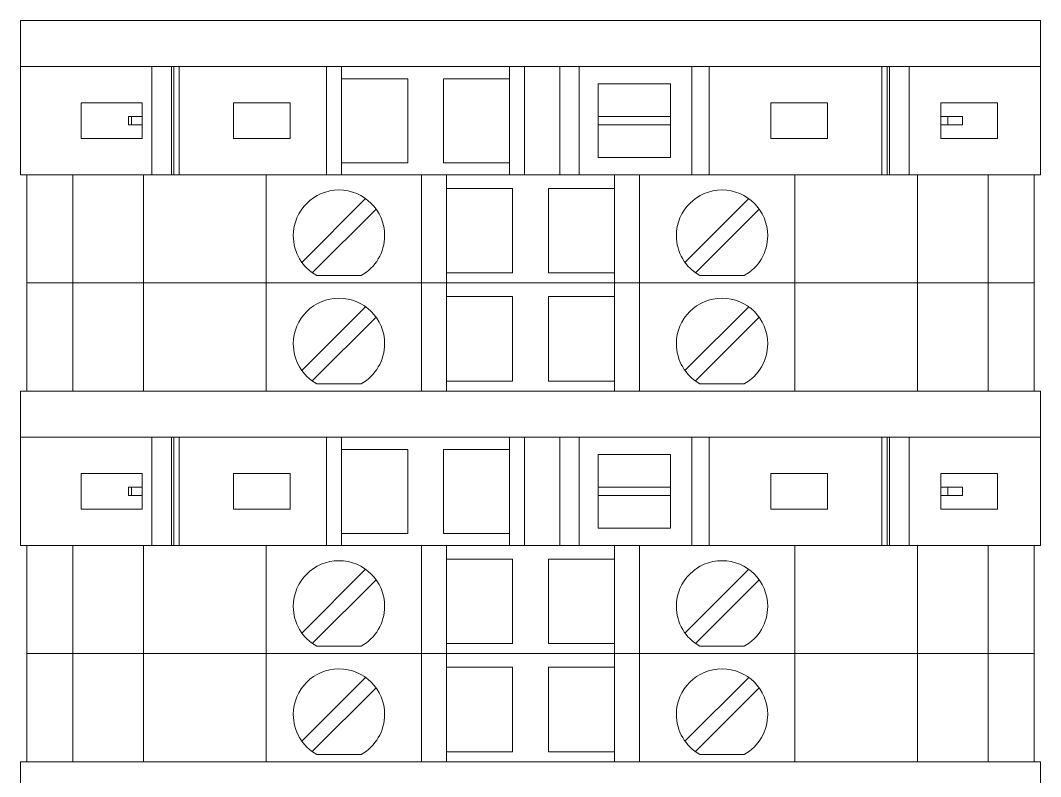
# Model space of a CAD drawing. Header units: millimetres. Extents: x 1880 to 4113, y 771 to 2990.
# Drawn here: x 3578.52 to 3627.12, y 2450.73 to 2486.74 of the extents above; entities that cross this region are included whole.
import ezdxf

# ---------------------------------------------------------------- set-up
doc = ezdxf.new("R2010")
doc.units = ezdxf.units.MM
doc.layers.add('000-PI-Oprema', color=30, linetype='Continuous', lineweight=5)
doc.layers.add('000-PI-ORMAR', color=2, linetype='Continuous')

msp = doc.modelspace()

# ---------------------------------------------------------------- linework, layer by layer
at = {"color": 0, "linetype": 'ByBlock', "lineweight": 0, "ltscale": 0.25}
for points in [[(3578.522, 2486.739), (3578.522, 2479.389), (3627.122, 2479.389), (3627.122, 2486.739), (3578.522, 2486.739)], [(3578.522, 2469.089), (3578.522, 2461.739), (3627.122, 2461.739), (3627.122, 2469.089), (3578.522, 2469.089)], [(3578.522, 2451.439), (3578.522, 2444.089), (3627.122, 2444.089), (3627.122, 2451.439), (3578.522, 2451.439)]]:
    msp.add_lwpolyline(points, dxfattribs=at)
at = {"layer": '000-PI-Oprema', "color": 0, "linetype": 'ByBlock', "lineweight": 0}
for p, q in [((3578.522, 2486.739), (3578.522, 2479.389)), ((3627.122, 2486.739), (3578.522, 2486.739)), ((3627.122, 2479.389), (3627.122, 2486.739)), ((3584.787, 2484.539), (3578.522, 2484.539)), ((3584.787, 2479.389), (3584.787, 2484.539)), ((3585.724, 2484.539), (3584.787, 2484.539)), ((3585.724, 2479.389), (3585.724, 2484.539)), ((3585.824, 2484.539), (3585.724, 2484.539)), ((3585.824, 2484.539), (3585.824, 2479.389)), ((3586.082, 2484.539), (3585.824, 2484.539)), ((3586.082, 2484.539), (3586.082, 2479.389)), ((3593.103, 2484.539), (3586.082, 2484.539)), ((3593.103, 2484.539), (3593.822, 2484.539)), ((3593.103, 2479.389), (3593.103, 2484.539)), ((3593.822, 2483.964), (3593.822, 2484.539)), ((3593.822, 2484.539), (3601.822, 2484.539)), ((3601.822, 2484.539), (3601.822, 2483.964)), ((3601.822, 2484.539), (3602.54, 2484.539)), ((3602.54, 2484.539), (3604.212, 2484.539)), ((3602.54, 2479.389), (3602.54, 2484.539)), ((3605.137, 2484.539), (3604.212, 2484.539)), ((3604.212, 2484.539), (3604.212, 2479.389)), ((3610.511, 2484.539), (3605.137, 2484.539)), ((3605.137, 2484.539), (3605.137, 2479.389)), ((3610.511, 2484.539), (3610.511, 2479.389)), ((3611.332, 2484.539), (3610.511, 2484.539)), ((3611.332, 2479.389), (3611.332, 2484.539)), ((3611.332, 2484.539), (3619.562, 2484.539)), ((3619.562, 2484.539), (3619.562, 2479.389)), ((3619.562, 2484.539), (3619.82, 2484.539)), ((3619.82, 2479.389), (3619.82, 2484.539)), ((3619.82, 2484.539), (3619.92, 2484.539)), ((3620.857, 2484.539), (3619.92, 2484.539)), ((3619.92, 2479.389), (3619.92, 2484.539)), ((3620.857, 2484.539), (3627.122, 2484.539)), ((3620.857, 2479.389), (3620.857, 2484.539)), ((3593.822, 2479.964), (3593.822, 2483.964)), ((3593.822, 2483.964), (3596.972, 2483.964)), ((3596.972, 2483.964), (3596.972, 2479.964)), ((3598.672, 2483.964), (3601.822, 2483.964)), ((3598.672, 2479.964), (3598.672, 2483.964)), ((3601.822, 2483.964), (3601.822, 2479.964)), ((3606.047, 2483.714), (3609.497, 2483.714)), ((3606.047, 2482.164), (3606.047, 2483.714)), ((3609.497, 2483.714), (3609.497, 2482.164)), ((3581.422, 2481.114), (3581.422, 2482.814)), ((3581.422, 2482.814), (3584.322, 2482.814)), ((3584.322, 2482.814), (3584.322, 2482.164)), ((3588.672, 2482.814), (3591.372, 2482.814)), ((3588.672, 2481.114), (3588.672, 2482.814)), ((3591.372, 2482.814), (3591.372, 2481.114)), ((3614.272, 2482.814), (3616.972, 2482.814)), ((3614.272, 2481.114), (3614.272, 2482.814)), ((3616.972, 2482.814), (3616.972, 2481.114)), ((3622.372, 2482.164), (3622.372, 2482.814)), ((3622.372, 2482.814), (3625.072, 2482.814)), ((3625.072, 2482.814), (3625.072, 2481.114)), ((3583.807, 2482.164), (3583.677, 2482.164)), ((3583.677, 2481.764), (3583.677, 2482.164)), ((3583.807, 2482.164), (3583.807, 2481.764)), ((3583.807, 2482.164), (3584.322, 2482.164)), ((3584.322, 2482.164), (3584.322, 2481.764)), ((3606.047, 2482.164), (3609.497, 2482.164)), ((3606.047, 2481.764), (3606.047, 2482.164)), ((3609.497, 2482.164), (3609.497, 2481.764)), ((3622.372, 2481.764), (3622.372, 2482.164)), ((3622.372, 2482.164), (3622.707, 2482.164)), ((3622.707, 2482.164), (3622.707, 2481.764)), ((3623.407, 2482.164), (3622.707, 2482.164)), ((3623.407, 2482.164), (3623.407, 2481.764)), ((3583.807, 2481.764), (3583.677, 2481.764)), ((3583.807, 2481.764), (3584.322, 2481.764)), ((3584.322, 2481.764), (3584.322, 2481.114)), ((3606.047, 2481.764), (3609.497, 2481.764)), ((3606.047, 2480.214), (3606.047, 2481.764)), ((3609.497, 2481.764), (3609.497, 2480.214)), ((3622.372, 2481.764), (3622.707, 2481.764)), ((3622.372, 2481.114), (3622.372, 2481.764)), ((3623.407, 2481.764), (3622.707, 2481.764)), ((3584.322, 2481.114), (3581.422, 2481.114)), ((3591.372, 2481.114), (3588.672, 2481.114)), ((3616.972, 2481.114), (3614.272, 2481.114)), ((3625.072, 2481.114), (3622.372, 2481.114)), ((3609.497, 2480.214), (3606.047, 2480.214)), ((3596.972, 2479.964), (3593.822, 2479.964)), ((3593.822, 2479.389), (3593.822, 2479.964)), ((3601.822, 2479.964), (3598.672, 2479.964)), ((3601.822, 2479.964), (3601.822, 2479.389)), ((3585.724, 2479.389), (3584.787, 2479.389)), ((3585.824, 2479.389), (3585.724, 2479.389)), ((3586.082, 2479.389), (3585.824, 2479.389)), ((3593.103, 2479.389), (3593.822, 2479.389)), ((3578.522, 2469.089), (3578.522, 2461.739)), ((3627.122, 2469.089), (3578.522, 2469.089)), ((3627.122, 2461.739), (3627.122, 2469.089)), ((3584.787, 2466.889), (3578.522, 2466.889)), ((3584.787, 2461.739), (3584.787, 2466.889)), ((3585.724, 2466.889), (3584.787, 2466.889)), ((3585.724, 2461.739), (3585.724, 2466.889)), ((3585.824, 2466.889), (3585.724, 2466.889)), ((3585.824, 2466.889), (3585.824, 2461.739)), ((3586.082, 2466.889), (3585.824, 2466.889)), ((3586.082, 2466.889), (3586.082, 2461.739)), ((3593.103, 2466.889), (3586.082, 2466.889)), ((3593.103, 2466.889), (3593.822, 2466.889)), ((3593.103, 2461.739), (3593.103, 2466.889)), ((3593.822, 2466.314), (3593.822, 2466.889)), ((3593.822, 2466.889), (3601.822, 2466.889)), ((3601.822, 2466.889), (3601.822, 2466.314)), ((3601.822, 2466.889), (3602.54, 2466.889)), ((3602.54, 2466.889), (3604.212, 2466.889)), ((3602.54, 2461.739), (3602.54, 2466.889)), ((3605.137, 2466.889), (3604.212, 2466.889)), ((3604.212, 2466.889), (3604.212, 2461.739)), ((3610.511, 2466.889), (3605.137, 2466.889)), ((3605.137, 2466.889), (3605.137, 2461.739)), ((3610.511, 2466.889), (3610.511, 2461.739)), ((3611.332, 2466.889), (3610.511, 2466.889)), ((3611.332, 2461.739), (3611.332, 2466.889)), ((3611.332, 2466.889), (3619.562, 2466.889)), ((3619.562, 2466.889), (3619.562, 2461.739)), ((3619.562, 2466.889), (3619.82, 2466.889)), ((3619.82, 2461.739), (3619.82, 2466.889)), ((3619.82, 2466.889), (3619.92, 2466.889)), ((3620.857, 2466.889), (3619.92, 2466.889)), ((3619.92, 2461.739), (3619.92, 2466.889)), ((3620.857, 2466.889), (3627.122, 2466.889)), ((3620.857, 2461.739), (3620.857, 2466.889)), ((3593.822, 2462.314), (3593.822, 2466.314)), ((3593.822, 2466.314), (3596.972, 2466.314)), ((3596.972, 2466.314), (3596.972, 2462.314)), ((3598.672, 2466.314), (3601.822, 2466.314)), ((3598.672, 2462.314), (3598.672, 2466.314)), ((3601.822, 2466.314), (3601.822, 2462.314)), ((3606.047, 2466.064), (3609.497, 2466.064)), ((3606.047, 2464.514), (3606.047, 2466.064)), ((3609.497, 2466.064), (3609.497, 2464.514)), ((3581.422, 2463.464), (3581.422, 2465.164)), ((3581.422, 2465.164), (3584.322, 2465.164)), ((3584.322, 2465.164), (3584.322, 2464.514)), ((3588.672, 2465.164), (3591.372, 2465.164)), ((3588.672, 2463.464), (3588.672, 2465.164)), ((3591.372, 2465.164), (3591.372, 2463.464)), ((3614.272, 2465.164), (3616.972, 2465.164)), ((3614.272, 2463.464), (3614.272, 2465.164)), ((3616.972, 2465.164), (3616.972, 2463.464)), ((3622.372, 2464.514), (3622.372, 2465.164)), ((3622.372, 2465.164), (3625.072, 2465.164)), ((3625.072, 2465.164), (3625.072, 2463.464)), ((3583.807, 2464.514), (3583.677, 2464.514)), ((3583.677, 2464.114), (3583.677, 2464.514)), ((3583.807, 2464.514), (3583.807, 2464.114)), ((3583.807, 2464.514), (3584.322, 2464.514)), ((3584.322, 2464.514), (3584.322, 2464.114)), ((3606.047, 2464.514), (3609.497, 2464.514)), ((3606.047, 2464.114), (3606.047, 2464.514)), ((3609.497, 2464.514), (3609.497, 2464.114)), ((3622.372, 2464.114), (3622.372, 2464.514)), ((3622.372, 2464.514), (3622.707, 2464.514)), ((3622.707, 2464.514), (3622.707, 2464.114)), ((3623.407, 2464.514), (3622.707, 2464.514)), ((3623.407, 2464.514), (3623.407, 2464.114)), ((3583.807, 2464.114), (3583.677, 2464.114)), ((3583.807, 2464.114), (3584.322, 2464.114)), ((3584.322, 2464.114), (3584.322, 2463.464)), ((3606.047, 2464.114), (3609.497, 2464.114)), ((3606.047, 2462.564), (3606.047, 2464.114)), ((3609.497, 2464.114), (3609.497, 2462.564)), ((3622.372, 2464.114), (3622.707, 2464.114)), ((3622.372, 2463.464), (3622.372, 2464.114)), ((3623.407, 2464.114), (3622.707, 2464.114)), ((3584.322, 2463.464), (3581.422, 2463.464)), ((3591.372, 2463.464), (3588.672, 2463.464)), ((3616.972, 2463.464), (3614.272, 2463.464)), ((3625.072, 2463.464), (3622.372, 2463.464)), ((3609.497, 2462.564), (3606.047, 2462.564)), ((3596.972, 2462.314), (3593.822, 2462.314)), ((3593.822, 2461.739), (3593.822, 2462.314)), ((3601.822, 2462.314), (3598.672, 2462.314)), ((3601.822, 2462.314), (3601.822, 2461.739)), ((3585.724, 2461.739), (3584.787, 2461.739)), ((3585.824, 2461.739), (3585.724, 2461.739)), ((3586.082, 2461.739), (3585.824, 2461.739)), ((3593.103, 2461.739), (3593.822, 2461.739)), ((3578.522, 2451.439), (3578.522, 2444.089)), ((3627.122, 2451.439), (3578.522, 2451.439)), ((3627.122, 2444.089), (3627.122, 2451.439))]:
    msp.add_line(p, q, dxfattribs=at)
at = {"layer": '000-PI-Oprema', "color": 0, "linetype": 'ByBlock', "lineweight": 0, "ltscale": 0.25}
for p, q in [((3627.122, 2479.389), (3578.522, 2479.389)), ((3627.122, 2461.739), (3578.522, 2461.739))]:
    msp.add_line(p, q, dxfattribs=at)
at = {"layer": '000-PI-ORMAR', "color": 0, "linetype": 'ByBlock', "lineweight": 0}
for p, q in [((3578.822, 2479.389), (3578.822, 2479.389)), ((3578.822, 2479.389), (3579.505, 2479.389)), ((3578.822, 2474.239), (3578.822, 2479.389)), ((3579.822, 2479.389), (3579.505, 2479.389)), ((3579.822, 2479.389), (3579.822, 2479.389)), ((3581.022, 2479.389), (3579.822, 2479.389)), ((3581.022, 2479.389), (3581.022, 2479.389)), ((3582.614, 2479.389), (3581.022, 2479.389)), ((3581.022, 2474.239), (3581.022, 2479.389)), ((3584.756, 2479.389), (3582.614, 2479.389)), ((3583.072, 2479.389), (3583.072, 2479.389)), ((3584.383, 2474.239), (3584.383, 2479.389)), ((3585.14, 2479.389), (3584.756, 2479.389)), ((3587.648, 2479.389), (3585.14, 2479.389)), ((3585.622, 2479.389), (3585.622, 2479.389)), ((3586.522, 2479.389), (3586.522, 2479.389)), ((3590.222, 2479.389), (3587.648, 2479.389)), ((3597.622, 2479.389), (3590.222, 2479.389)), ((3590.222, 2474.239), (3590.222, 2479.389)), ((3598.822, 2479.389), (3597.622, 2479.389)), ((3597.622, 2474.239), (3597.622, 2479.389)), ((3598.822, 2479.389), (3598.822, 2479.389)), ((3606.822, 2479.389), (3598.822, 2479.389)), ((3598.822, 2474.239), (3598.822, 2479.389)), ((3606.822, 2479.389), (3606.822, 2479.389)), ((3608.022, 2479.389), (3606.822, 2479.389)), ((3606.822, 2474.239), (3606.822, 2479.389)), ((3615.422, 2479.389), (3608.022, 2479.389)), ((3608.022, 2474.239), (3608.022, 2479.389)), ((3612.622, 2479.389), (3612.622, 2479.389)), ((3617.996, 2479.389), (3615.422, 2479.389)), ((3615.422, 2474.239), (3615.422, 2479.389)), ((3617.672, 2479.389), (3617.672, 2479.389)), ((3620.504, 2479.389), (3617.996, 2479.389)), ((3620.322, 2479.389), (3620.322, 2479.389)), ((3620.888, 2479.389), (3620.504, 2479.389)), ((3623.03, 2479.389), (3620.888, 2479.389)), ((3621.261, 2474.239), (3621.261, 2479.389)), ((3622.572, 2479.389), (3622.572, 2479.389)), ((3624.622, 2479.389), (3623.03, 2479.389)), ((3624.622, 2479.389), (3624.622, 2479.389)), ((3624.622, 2479.389), (3626.822, 2479.389)), ((3624.622, 2474.239), (3624.622, 2479.389)), ((3626.822, 2479.389), (3626.822, 2479.389)), ((3626.822, 2474.239), (3626.822, 2479.389)), ((3598.822, 2478.739), (3598.822, 2478.739)), ((3598.822, 2478.739), (3601.972, 2478.739)), ((3601.972, 2478.739), (3601.972, 2474.714)), ((3601.972, 2478.739), (3601.972, 2478.739)), ((3603.672, 2478.739), (3606.822, 2478.739)), ((3603.672, 2474.714), (3603.672, 2478.739)), ((3603.672, 2478.739), (3603.672, 2478.739)), ((3606.822, 2478.739), (3606.822, 2478.739)), ((3594.967, 2478.254), (3591.932, 2475.219)), ((3594.967, 2478.254), (3594.967, 2478.254)), ((3613.217, 2478.254), (3610.182, 2475.219)), ((3613.217, 2478.254), (3613.217, 2478.254)), ((3592.426, 2474.724), (3595.462, 2477.759)), ((3595.462, 2477.759), (3595.462, 2477.759)), ((3597.622, 2475.189), (3597.622, 2477.789)), ((3597.622, 2477.789), (3597.622, 2477.789)), ((3608.022, 2477.789), (3608.022, 2477.789)), ((3608.022, 2475.189), (3608.022, 2477.789)), ((3610.676, 2474.724), (3613.712, 2477.759)), ((3613.712, 2477.759), (3613.712, 2477.759)), ((3591.932, 2475.219), (3591.932, 2475.219)), ((3610.182, 2475.219), (3610.182, 2475.219)), ((3592.426, 2474.724), (3592.426, 2474.724)), ((3597.622, 2475.189), (3597.622, 2475.189)), ((3598.822, 2474.714), (3598.822, 2474.714)), ((3601.972, 2474.714), (3598.822, 2474.714)), ((3601.972, 2474.714), (3601.972, 2474.714)), ((3606.822, 2474.714), (3603.672, 2474.714)), ((3603.672, 2474.714), (3603.672, 2474.714)), ((3606.822, 2474.714), (3606.822, 2474.714)), ((3608.022, 2475.189), (3608.022, 2475.189)), ((3610.676, 2474.724), (3610.676, 2474.724)), ((3578.822, 2474.239), (3578.822, 2474.239)), ((3578.822, 2474.239), (3579.505, 2474.239)), ((3578.822, 2474.239), (3578.822, 2474.239)), ((3578.822, 2474.239), (3579.505, 2474.239)), ((3578.822, 2469.089), (3578.822, 2474.239)), ((3579.822, 2474.239), (3579.505, 2474.239)), ((3579.822, 2474.239), (3579.505, 2474.239)), ((3581.022, 2474.239), (3579.822, 2474.239)), ((3579.822, 2474.239), (3579.822, 2474.239)), ((3579.822, 2474.239), (3579.822, 2474.239)), ((3581.022, 2474.239), (3579.822, 2474.239)), ((3580.322, 2474.239), (3580.322, 2474.239)), ((3582.614, 2474.239), (3581.022, 2474.239)), ((3581.022, 2474.239), (3581.022, 2474.239)), ((3581.022, 2474.239), (3581.022, 2474.239)), ((3582.614, 2474.239), (3581.022, 2474.239)), ((3581.022, 2469.089), (3581.022, 2474.239)), ((3584.756, 2474.239), (3582.614, 2474.239)), ((3584.756, 2474.239), (3582.614, 2474.239)), ((3583.072, 2474.239), (3583.072, 2474.239)), ((3583.072, 2474.239), (3583.072, 2474.239)), ((3584.383, 2469.089), (3584.383, 2474.239)), ((3584.756, 2474.239), (3585.14, 2474.239)), ((3585.14, 2474.239), (3584.756, 2474.239)), ((3585.14, 2474.239), (3587.648, 2474.239)), ((3587.648, 2474.239), (3585.14, 2474.239)), ((3585.622, 2474.239), (3585.622, 2474.239)), ((3585.622, 2474.239), (3585.622, 2474.239)), ((3586.522, 2474.239), (3586.522, 2474.239)), ((3586.522, 2474.239), (3586.522, 2474.239)), ((3586.822, 2474.239), (3586.822, 2474.239)), ((3590.222, 2474.239), (3587.648, 2474.239)), ((3590.222, 2474.239), (3587.648, 2474.239)), ((3597.622, 2474.239), (3590.222, 2474.239)), ((3597.622, 2474.239), (3590.222, 2474.239)), ((3590.222, 2469.089), (3590.222, 2474.239)), ((3592.638, 2474.589), (3592.638, 2474.589)), ((3592.638, 2474.589), (3594.756, 2474.589)), ((3594.756, 2474.589), (3594.756, 2474.589)), ((3598.822, 2474.239), (3597.622, 2474.239)), ((3598.822, 2474.239), (3597.622, 2474.239)), ((3597.622, 2469.089), (3597.622, 2474.239)), ((3606.822, 2474.239), (3598.822, 2474.239)), ((3598.822, 2474.239), (3598.822, 2474.239)), ((3598.822, 2474.239), (3598.822, 2474.239)), ((3606.822, 2474.239), (3598.822, 2474.239)), ((3598.822, 2469.089), (3598.822, 2474.239)), ((3608.022, 2474.239), (3606.822, 2474.239)), ((3606.822, 2474.239), (3606.822, 2474.239)), ((3606.822, 2474.239), (3606.822, 2474.239)), ((3608.022, 2474.239), (3606.822, 2474.239)), ((3606.822, 2469.089), (3606.822, 2474.239)), ((3615.422, 2474.239), (3608.022, 2474.239)), ((3615.422, 2474.239), (3608.022, 2474.239)), ((3608.022, 2469.089), (3608.022, 2474.239)), ((3610.888, 2474.589), (3610.888, 2474.589)), ((3610.888, 2474.589), (3613.006, 2474.589)), ((3612.622, 2474.239), (3612.622, 2474.239)), ((3612.622, 2474.239), (3612.622, 2474.239)), ((3613.006, 2474.589), (3613.006, 2474.589)), ((3617.996, 2474.239), (3615.422, 2474.239)), ((3617.996, 2474.239), (3615.422, 2474.239)), ((3615.422, 2469.089), (3615.422, 2474.239)), ((3617.672, 2474.239), (3617.672, 2474.239)), ((3617.672, 2474.239), (3617.672, 2474.239)), ((3617.996, 2474.239), (3620.504, 2474.239)), ((3620.504, 2474.239), (3617.996, 2474.239)), ((3618.822, 2474.239), (3618.822, 2474.239)), ((3620.322, 2474.239), (3620.322, 2474.239)), ((3620.322, 2474.239), (3620.322, 2474.239)), ((3620.504, 2474.239), (3620.888, 2474.239)), ((3620.888, 2474.239), (3620.504, 2474.239)), ((3623.03, 2474.239), (3620.888, 2474.239)), ((3623.03, 2474.239), (3620.888, 2474.239)), ((3621.261, 2469.089), (3621.261, 2474.239)), ((3622.572, 2474.239), (3622.572, 2474.239)), ((3622.572, 2474.239), (3622.572, 2474.239)), ((3624.622, 2474.239), (3623.03, 2474.239)), ((3624.622, 2474.239), (3623.03, 2474.239)), ((3624.622, 2474.239), (3626.822, 2474.239)), ((3624.622, 2474.239), (3624.622, 2474.239)), ((3624.622, 2474.239), (3624.622, 2474.239)), ((3624.622, 2474.239), (3626.822, 2474.239)), ((3624.622, 2469.089), (3624.622, 2474.239)), ((3626.822, 2474.239), (3626.822, 2474.239)), ((3626.822, 2474.239), (3626.822, 2474.239)), ((3626.822, 2469.089), (3626.822, 2474.239)), ((3598.822, 2473.589), (3598.822, 2473.589)), ((3598.822, 2473.589), (3601.972, 2473.589)), ((3601.972, 2473.589), (3601.972, 2469.564)), ((3601.972, 2473.589), (3601.972, 2473.589)), ((3603.672, 2473.589), (3606.822, 2473.589)), ((3603.672, 2469.564), (3603.672, 2473.589)), ((3603.672, 2473.589), (3603.672, 2473.589)), ((3606.822, 2473.589), (3606.822, 2473.589)), ((3594.967, 2473.104), (3591.932, 2470.069)), ((3594.967, 2473.104), (3594.967, 2473.104)), ((3613.217, 2473.104), (3610.182, 2470.069)), ((3613.217, 2473.104), (3613.217, 2473.104)), ((3592.426, 2469.574), (3595.462, 2472.609)), ((3595.462, 2472.609), (3595.462, 2472.609)), ((3597.622, 2470.039), (3597.622, 2472.639)), ((3597.622, 2472.639), (3597.622, 2472.639)), ((3608.022, 2472.639), (3608.022, 2472.639)), ((3608.022, 2470.039), (3608.022, 2472.639)), ((3610.676, 2469.574), (3613.712, 2472.609)), ((3613.712, 2472.609), (3613.712, 2472.609)), ((3591.932, 2470.069), (3591.932, 2470.069)), ((3597.622, 2470.039), (3597.622, 2470.039)), ((3608.022, 2470.039), (3608.022, 2470.039)), ((3610.182, 2470.069), (3610.182, 2470.069)), ((3592.426, 2469.574), (3592.426, 2469.574)), ((3592.638, 2469.439), (3592.638, 2469.439)), ((3592.638, 2469.439), (3594.756, 2469.439)), ((3594.756, 2469.439), (3594.756, 2469.439)), ((3598.822, 2469.564), (3598.822, 2469.564)), ((3601.972, 2469.564), (3598.822, 2469.564)), ((3601.972, 2469.564), (3601.972, 2469.564)), ((3606.822, 2469.564), (3603.672, 2469.564)), ((3603.672, 2469.564), (3603.672, 2469.564)), ((3606.822, 2469.564), (3606.822, 2469.564)), ((3610.676, 2469.574), (3610.676, 2469.574)), ((3610.888, 2469.439), (3610.888, 2469.439)), ((3610.888, 2469.439), (3613.006, 2469.439)), ((3613.006, 2469.439), (3613.006, 2469.439)), ((3578.822, 2469.089), (3578.822, 2469.089)), ((3578.822, 2469.089), (3579.505, 2469.089)), ((3579.822, 2469.089), (3579.505, 2469.089)), ((3581.022, 2469.089), (3579.822, 2469.089)), ((3579.822, 2469.089), (3579.822, 2469.089)), ((3580.322, 2469.089), (3580.322, 2469.089)), ((3582.614, 2469.089), (3581.022, 2469.089)), ((3581.022, 2469.089), (3581.022, 2469.089)), ((3584.756, 2469.089), (3582.614, 2469.089)), ((3583.072, 2469.089), (3583.072, 2469.089)), ((3584.756, 2469.089), (3585.14, 2469.089)), ((3585.14, 2469.089), (3587.648, 2469.089)), ((3585.622, 2469.089), (3585.622, 2469.089)), ((3586.522, 2469.089), (3586.522, 2469.089)), ((3586.822, 2469.089), (3586.822, 2469.089)), ((3590.222, 2469.089), (3587.648, 2469.089)), ((3597.622, 2469.089), (3590.222, 2469.089)), ((3598.822, 2469.089), (3597.622, 2469.089)), ((3606.822, 2469.089), (3598.822, 2469.089)), ((3598.822, 2469.089), (3598.822, 2469.089)), ((3608.022, 2469.089), (3606.822, 2469.089)), ((3606.822, 2469.089), (3606.822, 2469.089)), ((3615.422, 2469.089), (3608.022, 2469.089)), ((3612.622, 2469.089), (3612.622, 2469.089)), ((3617.996, 2469.089), (3615.422, 2469.089)), ((3617.672, 2469.089), (3617.672, 2469.089)), ((3617.996, 2469.089), (3620.504, 2469.089)), ((3618.822, 2469.089), (3618.822, 2469.089)), ((3620.322, 2469.089), (3620.322, 2469.089)), ((3620.504, 2469.089), (3620.888, 2469.089)), ((3623.03, 2469.089), (3620.888, 2469.089)), ((3622.572, 2469.089), (3622.572, 2469.089)), ((3624.622, 2469.089), (3623.03, 2469.089)), ((3624.622, 2469.089), (3626.822, 2469.089)), ((3624.622, 2469.089), (3624.622, 2469.089)), ((3626.822, 2469.089), (3626.822, 2469.089)), ((3578.822, 2461.739), (3578.822, 2461.739)), ((3578.822, 2461.739), (3579.505, 2461.739)), ((3578.822, 2456.589), (3578.822, 2461.739)), ((3579.822, 2461.739), (3579.505, 2461.739)), ((3579.822, 2461.739), (3579.822, 2461.739)), ((3581.022, 2461.739), (3579.822, 2461.739)), ((3581.022, 2461.739), (3581.022, 2461.739)), ((3582.614, 2461.739), (3581.022, 2461.739)), ((3581.022, 2456.589), (3581.022, 2461.739)), ((3584.756, 2461.739), (3582.614, 2461.739)), ((3583.072, 2461.739), (3583.072, 2461.739)), ((3584.383, 2456.589), (3584.383, 2461.739)), ((3585.14, 2461.739), (3584.756, 2461.739)), ((3587.648, 2461.739), (3585.14, 2461.739)), ((3585.622, 2461.739), (3585.622, 2461.739)), ((3586.522, 2461.739), (3586.522, 2461.739)), ((3590.222, 2461.739), (3587.648, 2461.739)), ((3597.622, 2461.739), (3590.222, 2461.739)), ((3590.222, 2456.589), (3590.222, 2461.739)), ((3598.822, 2461.739), (3597.622, 2461.739)), ((3597.622, 2456.589), (3597.622, 2461.739)), ((3598.822, 2461.739), (3598.822, 2461.739)), ((3606.822, 2461.739), (3598.822, 2461.739)), ((3598.822, 2456.589), (3598.822, 2461.739)), ((3606.822, 2461.739), (3606.822, 2461.739)), ((3608.022, 2461.739), (3606.822, 2461.739)), ((3606.822, 2456.589), (3606.822, 2461.739)), ((3615.422, 2461.739), (3608.022, 2461.739)), ((3608.022, 2456.589), (3608.022, 2461.739)), ((3612.622, 2461.739), (3612.622, 2461.739)), ((3617.996, 2461.739), (3615.422, 2461.739)), ((3615.422, 2456.589), (3615.422, 2461.739)), ((3617.672, 2461.739), (3617.672, 2461.739)), ((3620.504, 2461.739), (3617.996, 2461.739)), ((3620.322, 2461.739), (3620.322, 2461.739)), ((3620.888, 2461.739), (3620.504, 2461.739)), ((3623.03, 2461.739), (3620.888, 2461.739)), ((3621.261, 2456.589), (3621.261, 2461.739)), ((3622.572, 2461.739), (3622.572, 2461.739)), ((3624.622, 2461.739), (3623.03, 2461.739)), ((3624.622, 2461.739), (3624.622, 2461.739)), ((3624.622, 2461.739), (3626.822, 2461.739)), ((3624.622, 2456.589), (3624.622, 2461.739)), ((3626.822, 2461.739), (3626.822, 2461.739)), ((3626.822, 2456.589), (3626.822, 2461.739)), ((3598.822, 2461.089), (3598.822, 2461.089)), ((3598.822, 2461.089), (3601.972, 2461.089)), ((3601.972, 2461.089), (3601.972, 2457.064)), ((3601.972, 2461.089), (3601.972, 2461.089)), ((3603.672, 2461.089), (3606.822, 2461.089)), ((3603.672, 2457.064), (3603.672, 2461.089)), ((3603.672, 2461.089), (3603.672, 2461.089)), ((3606.822, 2461.089), (3606.822, 2461.089)), ((3594.967, 2460.604), (3591.932, 2457.569)), ((3594.967, 2460.604), (3594.967, 2460.604)), ((3597.622, 2457.539), (3597.622, 2460.139)), ((3597.622, 2460.139), (3597.622, 2460.139)), ((3608.022, 2460.139), (3608.022, 2460.139)), ((3608.022, 2457.539), (3608.022, 2460.139)), ((3613.217, 2460.604), (3610.182, 2457.569)), ((3613.217, 2460.604), (3613.217, 2460.604)), ((3592.426, 2457.074), (3595.462, 2460.109)), ((3595.462, 2460.109), (3595.462, 2460.109)), ((3610.676, 2457.074), (3613.712, 2460.109)), ((3613.712, 2460.109), (3613.712, 2460.109)), ((3591.932, 2457.569), (3591.932, 2457.569)), ((3597.622, 2457.539), (3597.622, 2457.539)), ((3608.022, 2457.539), (3608.022, 2457.539)), ((3610.182, 2457.569), (3610.182, 2457.569)), ((3592.426, 2457.074), (3592.426, 2457.074)), ((3592.638, 2456.939), (3592.638, 2456.939)), ((3592.638, 2456.939), (3594.756, 2456.939)), ((3594.756, 2456.939), (3594.756, 2456.939)), ((3598.822, 2457.064), (3598.822, 2457.064)), ((3601.972, 2457.064), (3598.822, 2457.064)), ((3601.972, 2457.064), (3601.972, 2457.064)), ((3606.822, 2457.064), (3603.672, 2457.064)), ((3603.672, 2457.064), (3603.672, 2457.064)), ((3606.822, 2457.064), (3606.822, 2457.064)), ((3610.676, 2457.074), (3610.676, 2457.074)), ((3610.888, 2456.939), (3610.888, 2456.939)), ((3610.888, 2456.939), (3613.006, 2456.939)), ((3613.006, 2456.939), (3613.006, 2456.939)), ((3578.822, 2456.589), (3578.822, 2456.589)), ((3578.822, 2456.589), (3579.505, 2456.589)), ((3578.822, 2456.589), (3578.822, 2456.589)), ((3578.822, 2456.589), (3579.505, 2456.589)), ((3578.822, 2451.439), (3578.822, 2456.589)), ((3579.822, 2456.589), (3579.505, 2456.589)), ((3579.822, 2456.589), (3579.505, 2456.589)), ((3581.022, 2456.589), (3579.822, 2456.589)), ((3579.822, 2456.589), (3579.822, 2456.589)), ((3579.822, 2456.589), (3579.822, 2456.589)), ((3581.022, 2456.589), (3579.822, 2456.589)), ((3580.322, 2456.589), (3580.322, 2456.589)), ((3582.614, 2456.589), (3581.022, 2456.589)), ((3581.022, 2456.589), (3581.022, 2456.589)), ((3581.022, 2456.589), (3581.022, 2456.589)), ((3582.614, 2456.589), (3581.022, 2456.589)), ((3581.022, 2451.439), (3581.022, 2456.589)), ((3584.756, 2456.589), (3582.614, 2456.589)), ((3584.756, 2456.589), (3582.614, 2456.589)), ((3583.072, 2456.589), (3583.072, 2456.589)), ((3583.072, 2456.589), (3583.072, 2456.589)), ((3584.383, 2451.439), (3584.383, 2456.589)), ((3584.756, 2456.589), (3585.14, 2456.589)), ((3585.14, 2456.589), (3584.756, 2456.589)), ((3585.14, 2456.589), (3587.648, 2456.589)), ((3587.648, 2456.589), (3585.14, 2456.589)), ((3585.622, 2456.589), (3585.622, 2456.589)), ((3585.622, 2456.589), (3585.622, 2456.589)), ((3586.522, 2456.589), (3586.522, 2456.589)), ((3586.522, 2456.589), (3586.522, 2456.589)), ((3586.822, 2456.589), (3586.822, 2456.589)), ((3590.222, 2456.589), (3587.648, 2456.589)), ((3590.222, 2456.589), (3587.648, 2456.589)), ((3597.622, 2456.589), (3590.222, 2456.589)), ((3597.622, 2456.589), (3590.222, 2456.589)), ((3590.222, 2451.439), (3590.222, 2456.589)), ((3598.822, 2456.589), (3597.622, 2456.589)), ((3598.822, 2456.589), (3597.622, 2456.589)), ((3597.622, 2451.439), (3597.622, 2456.589)), ((3606.822, 2456.589), (3598.822, 2456.589)), ((3598.822, 2456.589), (3598.822, 2456.589)), ((3598.822, 2456.589), (3598.822, 2456.589)), ((3606.822, 2456.589), (3598.822, 2456.589)), ((3598.822, 2451.439), (3598.822, 2456.589)), ((3608.022, 2456.589), (3606.822, 2456.589)), ((3606.822, 2456.589), (3606.822, 2456.589)), ((3606.822, 2456.589), (3606.822, 2456.589)), ((3608.022, 2456.589), (3606.822, 2456.589)), ((3606.822, 2451.439), (3606.822, 2456.589)), ((3615.422, 2456.589), (3608.022, 2456.589)), ((3615.422, 2456.589), (3608.022, 2456.589)), ((3608.022, 2451.439), (3608.022, 2456.589)), ((3612.622, 2456.589), (3612.622, 2456.589)), ((3612.622, 2456.589), (3612.622, 2456.589)), ((3617.996, 2456.589), (3615.422, 2456.589)), ((3617.996, 2456.589), (3615.422, 2456.589)), ((3615.422, 2451.439), (3615.422, 2456.589)), ((3617.672, 2456.589), (3617.672, 2456.589)), ((3617.672, 2456.589), (3617.672, 2456.589)), ((3617.996, 2456.589), (3620.504, 2456.589)), ((3620.504, 2456.589), (3617.996, 2456.589)), ((3618.822, 2456.589), (3618.822, 2456.589)), ((3620.322, 2456.589), (3620.322, 2456.589)), ((3620.322, 2456.589), (3620.322, 2456.589)), ((3620.504, 2456.589), (3620.888, 2456.589)), ((3620.888, 2456.589), (3620.504, 2456.589)), ((3623.03, 2456.589), (3620.888, 2456.589)), ((3623.03, 2456.589), (3620.888, 2456.589)), ((3621.261, 2451.439), (3621.261, 2456.589)), ((3622.572, 2456.589), (3622.572, 2456.589)), ((3622.572, 2456.589), (3622.572, 2456.589)), ((3624.622, 2456.589), (3623.03, 2456.589)), ((3624.622, 2456.589), (3623.03, 2456.589)), ((3624.622, 2456.589), (3626.822, 2456.589)), ((3624.622, 2456.589), (3624.622, 2456.589)), ((3624.622, 2456.589), (3624.622, 2456.589)), ((3624.622, 2456.589), (3626.822, 2456.589)), ((3624.622, 2451.439), (3624.622, 2456.589)), ((3626.822, 2456.589), (3626.822, 2456.589)), ((3626.822, 2456.589), (3626.822, 2456.589)), ((3626.822, 2451.439), (3626.822, 2456.589)), ((3598.822, 2455.939), (3598.822, 2455.939)), ((3598.822, 2455.939), (3601.972, 2455.939)), ((3601.972, 2455.939), (3601.972, 2451.914)), ((3601.972, 2455.939), (3601.972, 2455.939)), ((3603.672, 2455.939), (3606.822, 2455.939)), ((3603.672, 2451.914), (3603.672, 2455.939)), ((3603.672, 2455.939), (3603.672, 2455.939)), ((3606.822, 2455.939), (3606.822, 2455.939)), ((3594.967, 2455.454), (3591.932, 2452.419)), ((3594.967, 2455.454), (3594.967, 2455.454)), ((3613.217, 2455.454), (3610.182, 2452.419)), ((3613.217, 2455.454), (3613.217, 2455.454)), ((3592.426, 2451.924), (3595.462, 2454.959)), ((3595.462, 2454.959), (3595.462, 2454.959)), ((3597.622, 2452.389), (3597.622, 2454.989)), ((3597.622, 2454.989), (3597.622, 2454.989)), ((3608.022, 2454.989), (3608.022, 2454.989)), ((3608.022, 2452.389), (3608.022, 2454.989)), ((3610.676, 2451.924), (3613.712, 2454.959)), ((3613.712, 2454.959), (3613.712, 2454.959)), ((3591.932, 2452.419), (3591.932, 2452.419)), ((3597.622, 2452.389), (3597.622, 2452.389)), ((3608.022, 2452.389), (3608.022, 2452.389)), ((3610.182, 2452.419), (3610.182, 2452.419)), ((3592.426, 2451.924), (3592.426, 2451.924)), ((3598.822, 2451.914), (3598.822, 2451.914)), ((3601.972, 2451.914), (3598.822, 2451.914)), ((3601.972, 2451.914), (3601.972, 2451.914)), ((3606.822, 2451.914), (3603.672, 2451.914)), ((3603.672, 2451.914), (3603.672, 2451.914)), ((3606.822, 2451.914), (3606.822, 2451.914)), ((3610.676, 2451.924), (3610.676, 2451.924)), ((3578.822, 2451.439), (3578.822, 2451.439)), ((3578.822, 2451.439), (3579.505, 2451.439)), ((3579.822, 2451.439), (3579.505, 2451.439)), ((3581.022, 2451.439), (3579.822, 2451.439)), ((3579.822, 2451.439), (3579.822, 2451.439)), ((3580.322, 2451.439), (3580.322, 2451.439)), ((3582.614, 2451.439), (3581.022, 2451.439)), ((3581.022, 2451.439), (3581.022, 2451.439)), ((3584.756, 2451.439), (3582.614, 2451.439)), ((3583.072, 2451.439), (3583.072, 2451.439)), ((3584.756, 2451.439), (3585.14, 2451.439)), ((3585.14, 2451.439), (3587.648, 2451.439)), ((3585.622, 2451.439), (3585.622, 2451.439)), ((3586.522, 2451.439), (3586.522, 2451.439)), ((3586.822, 2451.439), (3586.822, 2451.439)), ((3590.222, 2451.439), (3587.648, 2451.439)), ((3597.622, 2451.439), (3590.222, 2451.439)), ((3592.638, 2451.789), (3592.638, 2451.789)), ((3592.638, 2451.789), (3594.756, 2451.789)), ((3594.756, 2451.789), (3594.756, 2451.789)), ((3598.822, 2451.439), (3597.622, 2451.439)), ((3606.822, 2451.439), (3598.822, 2451.439)), ((3598.822, 2451.439), (3598.822, 2451.439)), ((3608.022, 2451.439), (3606.822, 2451.439)), ((3606.822, 2451.439), (3606.822, 2451.439)), ((3615.422, 2451.439), (3608.022, 2451.439)), ((3610.888, 2451.789), (3610.888, 2451.789)), ((3610.888, 2451.789), (3613.006, 2451.789)), ((3612.622, 2451.439), (3612.622, 2451.439)), ((3613.006, 2451.789), (3613.006, 2451.789)), ((3617.996, 2451.439), (3615.422, 2451.439)), ((3617.672, 2451.439), (3617.672, 2451.439)), ((3617.996, 2451.439), (3620.504, 2451.439)), ((3618.822, 2451.439), (3618.822, 2451.439)), ((3620.322, 2451.439), (3620.322, 2451.439)), ((3620.504, 2451.439), (3620.888, 2451.439)), ((3623.03, 2451.439), (3620.888, 2451.439)), ((3622.572, 2451.439), (3622.572, 2451.439)), ((3624.622, 2451.439), (3623.03, 2451.439)), ((3624.622, 2451.439), (3626.822, 2451.439)), ((3624.622, 2451.439), (3624.622, 2451.439)), ((3626.822, 2451.439), (3626.822, 2451.439))]:
    msp.add_line(p, q, dxfattribs=at)
for centre, start, end in [((3593.697, 2476.489), 360, 180), ((3611.947, 2476.489), 360, 180), ((3593.697, 2476.489), 180, 240.8754), ((3593.697, 2476.489), 299.1246, 360), ((3611.947, 2476.489), 180, 240.8754), ((3611.947, 2476.489), 299.1246, 360), ((3593.697, 2471.339), 360, 180), ((3611.947, 2471.339), 360, 180), ((3593.697, 2471.339), 180, 240.8754), ((3593.697, 2471.339), 299.1246, 360), ((3611.947, 2471.339), 180, 240.8754), ((3611.947, 2471.339), 299.1246, 360), ((3593.697, 2458.839), 360, 180), ((3611.947, 2458.839), 360, 180), ((3593.697, 2458.839), 180, 240.8754), ((3593.697, 2458.839), 299.1246, 360), ((3611.947, 2458.839), 180, 240.8754), ((3611.947, 2458.839), 299.1246, 360), ((3593.697, 2453.689), 360, 180), ((3611.947, 2453.689), 360, 180), ((3593.697, 2453.689), 180, 240.8754), ((3593.697, 2453.689), 299.1246, 360), ((3611.947, 2453.689), 180, 240.8754), ((3611.947, 2453.689), 299.1246, 360)]:
    msp.add_arc(centre, 2.175, start, end, dxfattribs=at)

doc.saveas('drawing.dxf')
